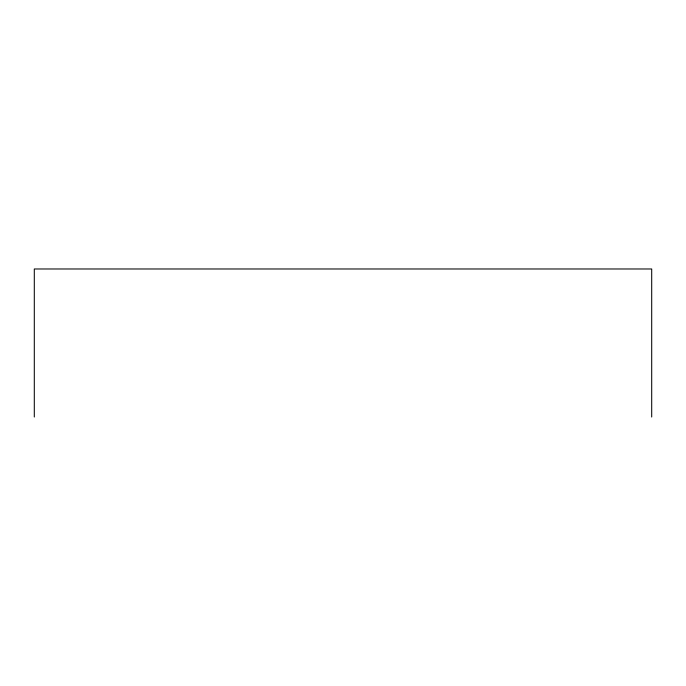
<?xml version="1.0" encoding="UTF-8"?>
<svg xmlns="http://www.w3.org/2000/svg" width="686" height="686" viewBox="0 0 686 686"><rect width="100%" height="100%" fill="white"/><g stroke="black" fill="none" stroke-linecap="round" stroke-linejoin="round"><path stroke-width="1.03" d="M651.7 417.019L651.7 268.981L34.3 268.981L34.3 417.019"/></g></svg>
